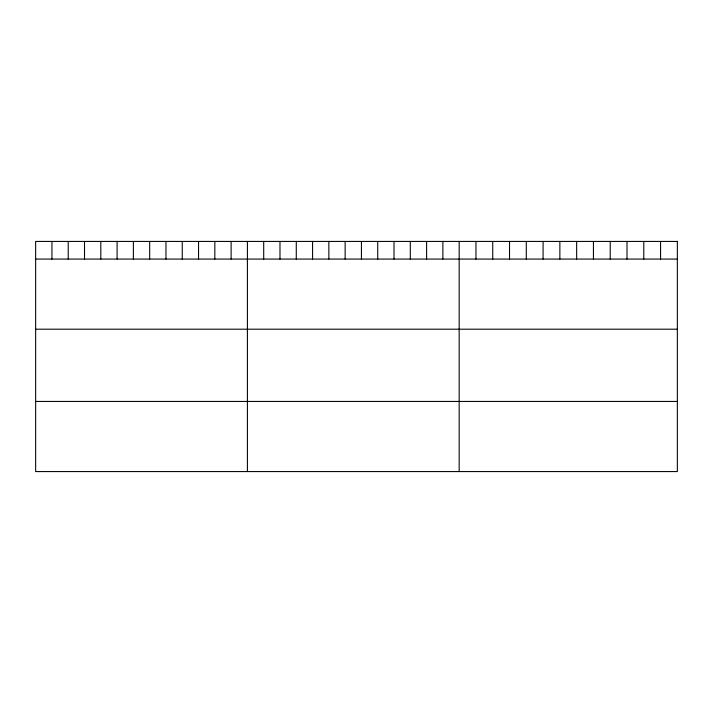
<?xml version="1.0" encoding="UTF-8"?>
<svg xmlns="http://www.w3.org/2000/svg" width="713" height="713" viewBox="0 0 713 713"><rect width="100%" height="100%" fill="white"/><g stroke="black" fill="none" stroke-linecap="round" stroke-linejoin="round"><path stroke-width="1.07" d="M35.65 259.069L677.35 259.069M35.65 329.201L677.35 329.201M35.65 401.446L677.35 401.446M660.568 241.431L660.568 259.069M643.786 241.431L643.786 259.069M627.003 241.431L627.003 259.069M610.221 241.431L610.221 259.069M593.439 241.431L593.439 259.069M576.657 241.431L576.657 259.069M559.865 241.431L559.865 259.069M543.083 241.431L543.083 259.069M526.301 241.431L526.301 259.069M509.519 241.431L509.519 259.069M492.736 241.431L492.736 259.069M475.954 241.431L475.954 259.069M459.172 241.431L459.172 471.569M442.88 241.431L442.88 259.069M426.597 241.431L426.597 259.069M410.305 241.431L410.305 259.069M394.013 241.431L394.013 259.069M377.73 241.431L377.73 259.069M361.438 241.431L361.438 259.069M345.145 241.431L345.145 259.069M328.853 241.431L328.853 259.069M312.57 241.431L312.57 259.069M296.278 241.431L296.278 259.069M279.986 241.431L279.986 259.069M263.703 241.431L263.703 259.069M247.411 241.431L247.411 471.569M231.119 241.431L231.119 259.069M214.836 241.431L214.836 259.069M198.544 241.431L198.544 259.069M182.252 241.431L182.252 259.069M165.969 241.431L165.969 259.069M149.677 241.431L149.677 259.069M133.384 241.431L133.384 259.069M117.092 241.431L117.092 259.069M100.809 241.431L100.809 259.069M84.517 241.431L84.517 259.069M68.225 241.431L68.225 259.069M51.942 241.431L51.942 259.069M677.35 241.431L35.65 241.431L35.65 471.569L677.35 471.569L677.35 241.431"/></g></svg>
